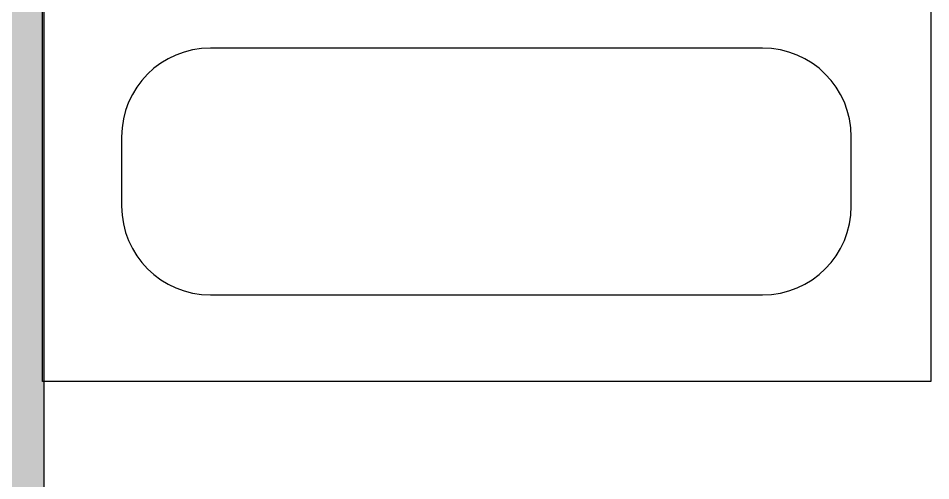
# Model space of a CAD drawing. Header units: millimetres. Extents: x -4 to 86791, y -1 to 44030.
# Drawn here: x 48895 to 49717, y 28578 to 28995 of the extents above; entities that cross this region are included whole.
import ezdxf

# ---------------------------------------------------------------- set-up
doc = ezdxf.new("R2010")
doc.units = ezdxf.units.MM
for name, color, linetype in [('\\M+3B0A1\\M+3B1B8', 6, 'Continuous'), ('PUB_HATCH', 8, 'Continuous'), ('WALL', 9, 'Continuous')]:
    doc.layers.add(name, color=color, linetype=linetype)

# ---------------------------------------------------------------- blocks, each defined once
blk = doc.blocks.new('BEDD')
at = {"layer": '\\M+3B0A1\\M+3B1B8'}
for p, q in [((189857.67, 166552.66), (189857.67, 168352.66)), ((190657.67, 168352.66), (190657.67, 166552.66)), ((190506.12, 166853.12), (190008.86, 166853.12)), ((189928.86, 166773.12), (189928.86, 166710.75)), ((190586.12, 166710.75), (190586.12, 166773.12)), ((190008.86, 166630.75), (190506.12, 166630.75)), ((190657.67, 166552.66), (189857.67, 166552.66))]:
    blk.add_line(p, q, dxfattribs=at)
for centre, start, end in [((190008.86, 166773.12), 90, 180), ((190506.12, 166773.12), 0, 90), ((190008.86, 166710.75), 180, 270), ((190506.12, 166710.75), 270, 0)]:
    blk.add_arc(centre, 80, start, end, dxfattribs=at)

msp = doc.modelspace()

# ---------------------------------------------------------------- hatches: boundary and pattern name
at = {"layer": 'PUB_HATCH'}
msp.add_hatch(color=256, dxfattribs=at).paths.add_polyline_path([(48818.41, 30467.6), (48818.41, 27567.6), (48868.41, 27534.27), (48918.41, 27567.6), (48918.41, 30467.6)])

# ---------------------------------------------------------------- linework, layer by layer
at = {"layer": 'WALL'}
msp.add_line((48918.41, 30467.6), (48918.41, 27567.6), dxfattribs=at)

# ---------------------------------------------------------------- block references
msp.add_blockref('BEDD', (-140940.26, -137885.05))

doc.saveas('drawing.dxf')
